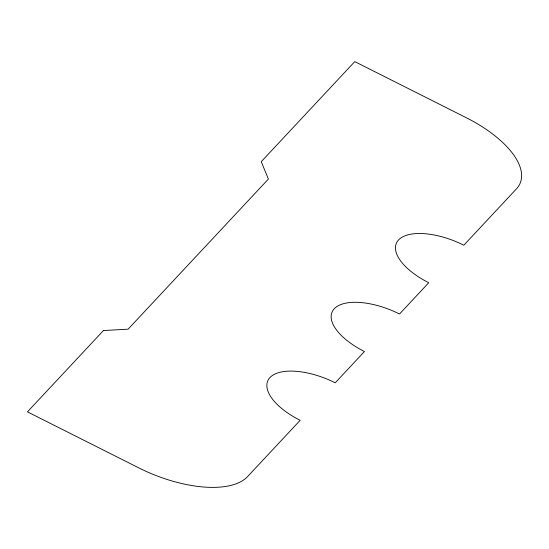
<?xml version="1.0" encoding="UTF-8"?>
<svg xmlns="http://www.w3.org/2000/svg" width="549" height="549" viewBox="0 0 549 549"><rect width="100%" height="100%" fill="white"/><g stroke="black" fill="none" stroke-linecap="round" stroke-linejoin="round"><path stroke-width="0.82" d="M103.438 330.553L27.45 411.86L138.794 467.878A90.057 40.605 22.3 0 0 247.551 476.614L300.152 420.328A54.035 24.362 22.3 0 1 269.971 377.554A54.035 24.362 22.3 0 1 335.226 382.804L364.447 351.532A54.035 24.362 22.3 0 1 334.266 308.758A54.035 24.362 22.3 0 1 399.521 314.001L428.742 282.728A54.035 24.362 22.3 0 1 398.56 239.961A54.035 24.362 22.3 0 1 463.816 245.204L516.417 188.918A90.057 40.605 22.3 0 0 466.115 117.63L354.771 61.618L261.249 161.687L268.392 179.07L128.109 329.174L103.438 330.553"/></g></svg>
